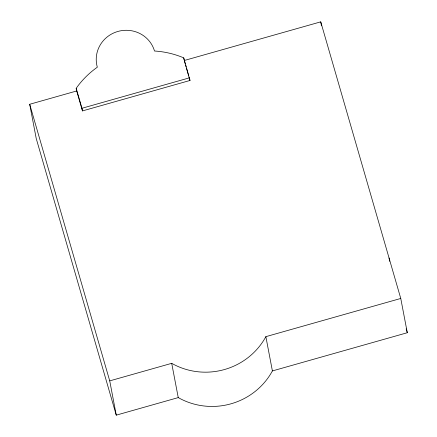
<?xml version="1.0" encoding="UTF-8"?>
<svg xmlns="http://www.w3.org/2000/svg" width="437" height="437" viewBox="0 0 437 437"><rect width="100%" height="100%" fill="white"/><g stroke="black" fill="none" stroke-linecap="round" stroke-linejoin="round"><path stroke-width="0.66" d="M185.162 63.726L184.234 60.508L320.736 21.85L400.762 298.46L407.3 332.726L272.398 370.931A67.538 65.446 -10.8 0 1 178.247 397.599L116.264 415.15L36.238 138.54L29.7 104.274L76.694 90.962L76.185 88.312A87.395 84.691 -10.8 0 1 97.325 67.211A29.721 28.798 -10.8 0 1 117.908 31.442A29.721 28.798 -10.8 0 1 154.501 51.014A87.395 84.691 -10.8 0 1 183.726 57.859L190.008 80.468L82.467 110.922L76.694 90.962M82.467 110.922L81.959 108.272L189.5 77.819M116.264 415.15L109.731 380.878L171.708 363.327A67.538 65.446 -10.8 0 0 265.865 336.659L400.762 298.46M406.164 328.815L407.3 332.726M185.534 65.015L186.096 66.948M186.468 68.232L188.702 75.962M189.074 77.251L190.008 80.468M76.185 88.312L81.959 108.272M29.7 104.274L109.731 380.878M389.056 257.994L389.684 261.293M320.736 21.85L321.49 25.805M265.865 336.659L272.398 370.931M183.726 57.859L184.103 59.847M171.708 363.327L178.247 397.599"/></g></svg>
